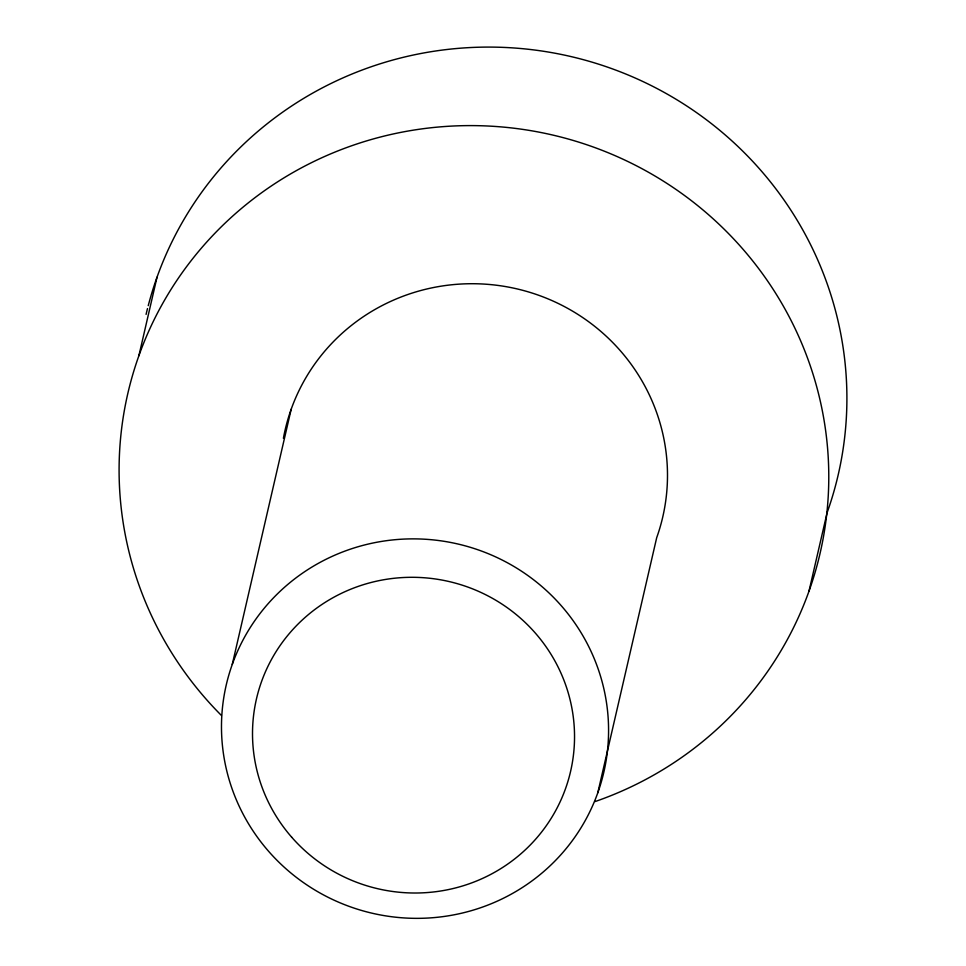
<?xml version="1.0" encoding="UTF-8"?>
<svg xmlns="http://www.w3.org/2000/svg" width="966" height="966" viewBox="0 0 966 966"><rect width="100%" height="100%" fill="white"/><g stroke="black" fill="none" stroke-linecap="round" stroke-linejoin="round"><path stroke-width="1.45" d="M138.887 355.742L157.011 277.23M232.275 664.403L291.177 409.258M597.785 792.82A193.768 189.529 13 0 0 378.853 541.878A193.768 189.529 13 0 0 268.463 851.143A193.768 189.529 13 0 0 597.785 792.82L656.699 537.676A193.768 189.529 13 0 0 522.968 290.38A193.768 189.529 13 0 0 283.4 438.298M808.989 591.192L827.113 512.68A355.234 347.47 13 0 0 594.464 62.875A355.234 347.47 13 0 0 148.245 305.654M221.407 715.444A355.234 347.47 13 0 1 263.307 191.522A355.234 347.47 13 0 1 786.674 312.09A355.234 347.47 13 0 1 595.177 801.538M146.083 314.385A355.234 347.47 13 0 1 147.496 308.552M291.587 837.087A161.189 157.675 13 0 0 565.557 788.57A161.189 157.675 13 0 0 383.417 579.805A161.189 157.675 13 0 0 291.587 837.087"/></g></svg>
